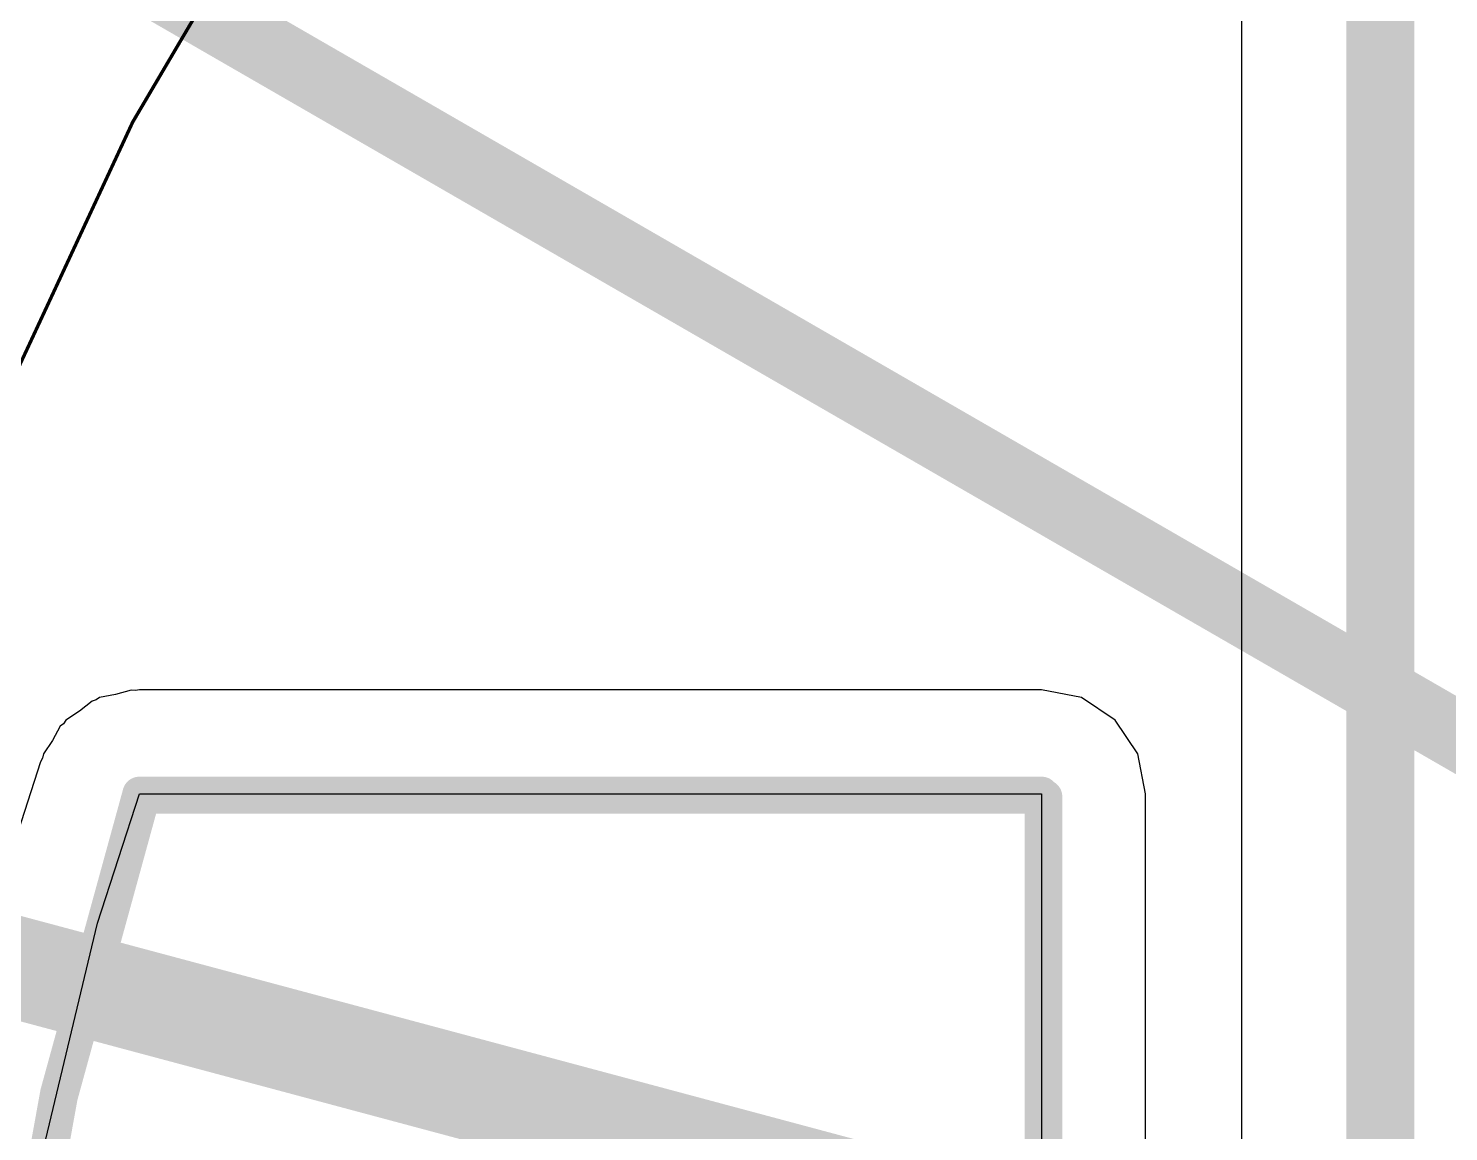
# Model space of a CAD drawing. Header units: inches. Extents: x -7 to 348, y -14 to 159.
# Drawn here: x 23.03 to 28.33, y 22.29 to 26.41 of the extents above; entities that cross this region are included whole.
import ezdxf

# ---------------------------------------------------------------- set-up
doc = ezdxf.new("R2010")
doc.units = ezdxf.units.IN
for name, color, linetype in [('Board Outline', 216, 'Continuous'), ('Bottom Layer', 5, 'Continuous'), ('Dimension', 6, 'Continuous'), ('Fabrication', 76, 'Continuous'), ('Mechanical 4', 56, 'Continuous'), ('Multi-Layer', 9, 'Continuous'), ('Top Layer', 1, 'Continuous'), ('Top Overlay', 2, 'Continuous')]:
    doc.layers.add(name, color=color, linetype=linetype)

msp = doc.modelspace()

# ---------------------------------------------------------------- linework, layer by layer
at = {"layer": 'Board Outline'}
for points in [[(23.4417, 15.55, 0.127, 0.127, -0.157671), (23.4417, 23.55, 0.127, 0.127, 0)], [(23.4417, 15.55, 0.127, 0.127, -0.157671), (23.4417, 23.55, 0.127, 0.127, 0)], [(23.4417, 15.55, 0.127, 0.127, -0.157671), (23.4417, 23.55, 0.127, 0.127, 0)], [(23.4417, 15.55, 0.127, 0.127, -0.157671), (23.4417, 23.55, 0.127, 0.127, 0)], [(23.4417, 23.55, 0.127, 0.127, 0), (26.811, 23.55, 0.127, 0.127, 0)], [(23.4417, 23.55, 0.127, 0.127, 0), (26.811, 23.55, 0.127, 0.127, 0)], [(23.4417, 23.55, 0.127, 0.127, 0), (26.811, 23.55, 0.127, 0.127, 0)], [(23.4417, 23.55, 0.127, 0.127, 0), (26.811, 23.55, 0.127, 0.127, 0)], [(26.811, 15.55, 0.127, 0.127, 0), (26.811, 23.55, 0.127, 0.127, 0)], [(26.811, 15.55, 0.127, 0.127, 0), (26.811, 23.55, 0.127, 0.127, 0)], [(26.811, 15.55, 0.127, 0.127, 0), (26.811, 23.55, 0.127, 0.127, 0)], [(26.811, 15.55, 0.127, 0.127, 0), (26.811, 23.55, 0.127, 0.127, 0)], [(23.4555, 15.5385, 0.127, 0.127, -0.157671), (23.4555, 23.5385, 0.127, 0.127, 0)], [(23.4555, 15.5385, 0.127, 0.127, -0.157671), (23.4555, 23.5385, 0.127, 0.127, 0)], [(23.4555, 15.5385, 0.127, 0.127, -0.157671), (23.4555, 23.5385, 0.127, 0.127, 0)], [(23.4555, 15.5385, 0.127, 0.127, -0.157671), (23.4555, 23.5385, 0.127, 0.127, 0)], [(23.4555, 23.5385, 0.127, 0.127, 0), (26.8248, 23.5385, 0.127, 0.127, 0)], [(23.4555, 23.5385, 0.127, 0.127, 0), (26.8248, 23.5385, 0.127, 0.127, 0)], [(23.4555, 23.5385, 0.127, 0.127, 0), (26.8248, 23.5385, 0.127, 0.127, 0)], [(23.4555, 23.5385, 0.127, 0.127, 0), (26.8248, 23.5385, 0.127, 0.127, 0)], [(26.8248, 15.5385, 0.127, 0.127, 0), (26.8248, 23.5385, 0.127, 0.127, 0)], [(26.8248, 15.5385, 0.127, 0.127, 0), (26.8248, 23.5385, 0.127, 0.127, 0)], [(26.8248, 15.5385, 0.127, 0.127, 0), (26.8248, 23.5385, 0.127, 0.127, 0)], [(26.8248, 15.5385, 0.127, 0.127, 0), (26.8248, 23.5385, 0.127, 0.127, 0)]]:
    msp.add_lwpolyline(points, format="xyseb", dxfattribs=at)
for points in [[(23.4099, 23.55, 0.0635, 0.0635, 1), (23.4734, 23.55, 0.0635, 0.0635, 1)], [(23.4099, 23.55, 0.0635, 0.0635, 1), (23.4734, 23.55, 0.0635, 0.0635, 1)], [(23.4099, 23.55, 0.0635, 0.0635, 1), (23.4734, 23.55, 0.0635, 0.0635, 1)], [(23.4099, 23.55, 0.0635, 0.0635, 1), (23.4734, 23.55, 0.0635, 0.0635, 1)], [(23.4099, 23.55, 0.0635, 0.0635, 1), (23.4734, 23.55, 0.0635, 0.0635, 1)], [(23.4099, 23.55, 0.0635, 0.0635, 1), (23.4734, 23.55, 0.0635, 0.0635, 1)], [(23.4099, 23.55, 0.0635, 0.0635, 1), (23.4734, 23.55, 0.0635, 0.0635, 1)], [(23.4099, 23.55, 0.0635, 0.0635, 1), (23.4734, 23.55, 0.0635, 0.0635, 1)], [(26.7793, 23.55, 0.0635, 0.0635, 1), (26.8428, 23.55, 0.0635, 0.0635, 1)], [(26.7793, 23.55, 0.0635, 0.0635, 1), (26.8428, 23.55, 0.0635, 0.0635, 1)], [(26.7793, 23.55, 0.0635, 0.0635, 1), (26.8428, 23.55, 0.0635, 0.0635, 1)], [(26.7793, 23.55, 0.0635, 0.0635, 1), (26.8428, 23.55, 0.0635, 0.0635, 1)], [(26.7793, 23.55, 0.0635, 0.0635, 1), (26.8428, 23.55, 0.0635, 0.0635, 1)], [(26.7793, 23.55, 0.0635, 0.0635, 1), (26.8428, 23.55, 0.0635, 0.0635, 1)], [(26.7793, 23.55, 0.0635, 0.0635, 1), (26.8428, 23.55, 0.0635, 0.0635, 1)], [(26.7793, 23.55, 0.0635, 0.0635, 1), (26.8428, 23.55, 0.0635, 0.0635, 1)], [(23.4237, 23.5385, 0.0635, 0.0635, 1), (23.4872, 23.5385, 0.0635, 0.0635, 1)], [(23.4237, 23.5385, 0.0635, 0.0635, 1), (23.4872, 23.5385, 0.0635, 0.0635, 1)], [(23.4237, 23.5385, 0.0635, 0.0635, 1), (23.4872, 23.5385, 0.0635, 0.0635, 1)], [(23.4237, 23.5385, 0.0635, 0.0635, 1), (23.4872, 23.5385, 0.0635, 0.0635, 1)], [(23.4237, 23.5385, 0.0635, 0.0635, 1), (23.4872, 23.5385, 0.0635, 0.0635, 1)], [(23.4237, 23.5385, 0.0635, 0.0635, 1), (23.4872, 23.5385, 0.0635, 0.0635, 1)], [(23.4237, 23.5385, 0.0635, 0.0635, 1), (23.4872, 23.5385, 0.0635, 0.0635, 1)], [(23.4237, 23.5385, 0.0635, 0.0635, 1), (23.4872, 23.5385, 0.0635, 0.0635, 1)], [(26.7931, 23.5385, 0.0635, 0.0635, 1), (26.8566, 23.5385, 0.0635, 0.0635, 1)], [(26.7931, 23.5385, 0.0635, 0.0635, 1), (26.8566, 23.5385, 0.0635, 0.0635, 1)], [(26.7931, 23.5385, 0.0635, 0.0635, 1), (26.8566, 23.5385, 0.0635, 0.0635, 1)], [(26.7931, 23.5385, 0.0635, 0.0635, 1), (26.8566, 23.5385, 0.0635, 0.0635, 1)], [(26.7931, 23.5385, 0.0635, 0.0635, 1), (26.8566, 23.5385, 0.0635, 0.0635, 1)], [(26.7931, 23.5385, 0.0635, 0.0635, 1), (26.8566, 23.5385, 0.0635, 0.0635, 1)], [(26.7931, 23.5385, 0.0635, 0.0635, 1), (26.8566, 23.5385, 0.0635, 0.0635, 1)], [(26.7931, 23.5385, 0.0635, 0.0635, 1), (26.8566, 23.5385, 0.0635, 0.0635, 1)]]:
    msp.add_lwpolyline(points, format="xyseb", close=True, dxfattribs=at)
at = {"layer": 'Bottom Layer'}
for p, q in [((23.4107, 23.9372), (23.3524, 23.9207)), ((23.4263, 23.9354), (23.4107, 23.9372)), ((23.4417, 23.9384), (23.4263, 23.9354)), ((26.811, 23.9384), (23.4417, 23.9384)), ((26.9597, 23.9088), (26.811, 23.9384)), ((23.2648, 23.8958), (23.2173, 23.8583)), ((23.28, 23.9001), (23.2648, 23.8958)), ((23.293, 23.9088), (23.28, 23.9001)), ((23.3524, 23.9207), (23.293, 23.9088)), ((27.0857, 23.8246), (26.9597, 23.9088)), ((23.167, 23.8246), (23.1583, 23.8116)), ((23.2173, 23.8583), (23.167, 23.8246)), ((27.1699, 23.6986), (27.0857, 23.8246)), ((23.1459, 23.8018), (23.1164, 23.7489)), ((23.1583, 23.8116), (23.1459, 23.8018)), ((23.1164, 23.7489), (23.0828, 23.6986)), ((23.0721, 23.6695), (22.9156, 23.1856)), ((23.0797, 23.6832), (23.0721, 23.6695)), ((23.0828, 23.6986), (23.0797, 23.6832)), ((27.1995, 23.55), (27.1699, 23.6986)), ((27.1995, 15.55), (27.1995, 23.55))]:
    msp.add_line(p, q, dxfattribs=at)
at = {"layer": 'Dimension'}
for points in [[(58.31, 19.467, 0.254, 0.254, 1), (13.31, 19.467, 0.254, 0.254, 1)], [(54.5603, 19.4669, 0.254, 0.254, 1), (17.0603, 19.4669, 0.254, 0.254, 1)]]:
    msp.add_lwpolyline(points, format="xyseb", close=True, dxfattribs=at)
for points in [[(15.0437, 31.4566, 0.254, 0.254, 0), (58.3449, 6.4566, 0.254, 0.254, 0)], [(12.3026, 25.762, 0.381, 0.381, 0), (61.1677, 12.6687, 0.381, 0.381, 0)]]:
    msp.add_lwpolyline(points, format="xyseb", dxfattribs=at)
at = {"layer": 'Fabrication'}
for points in [[(21.8463, 25.0261, 0.0127, 0.0127, -0.366777), (38.9247, 34.2228, 0.0127, 0.0127, 0)], [(21.8463, 25.0261, 0.0127, 0.0127, -0.366777), (38.9247, 34.2228, 0.0127, 0.0127, 0)], [(21.8463, 25.0261, 0.0127, 0.0127, -0.366777), (38.9247, 34.2228, 0.0127, 0.0127, 0)], [(21.8463, 25.0261, 0.0127, 0.0127, -0.366777), (38.9247, 34.2228, 0.0127, 0.0127, 0)], [(22.3945, 23.55, 0.0127, 0.0127, -0.436929), (40.8304, 32.6188, 0.0127, 0.0127, 0)], [(22.3945, 23.55, 0.0127, 0.0127, -0.436929), (40.8304, 32.6188, 0.0127, 0.0127, 0)], [(53.1935, 31.3327, 0.0127, 0.0127, -1.1671), (15.6751, 13.587, 0.0127, 0.0127, 0)], [(53.1935, 31.3327, 0.0127, 0.0127, -1.1671), (15.6751, 13.587, 0.0127, 0.0127, 0)], [(53.1935, 31.3327, 0.0127, 0.0127, -1.1671), (15.6751, 13.587, 0.0127, 0.0127, 0)], [(53.1935, 31.3327, 0.0127, 0.0127, -1.1671), (15.6751, 13.587, 0.0127, 0.0127, 0)], [(54.5111, 31.1383, 0.0127, 0.0127, -1.205705), (14.1774, 15.55, 0.0127, 0.0127, 0)], [(54.5111, 31.1383, 0.0127, 0.0127, -1.205705), (14.1774, 15.55, 0.0127, 0.0127, 0)], [(46.0676, 30.4948, 0.0127, 0.0127, -1.250986), (21.846, 14.0738, 0.0127, 0.0127, 0)], [(46.0676, 30.4948, 0.0127, 0.0127, -1.250986), (21.846, 14.0738, 0.0127, 0.0127, 0)], [(46.0676, 30.4948, 0.0127, 0.0127, -1.250986), (21.846, 14.0738, 0.0127, 0.0127, 0)], [(46.0676, 30.4948, 0.0127, 0.0127, -1.250986), (21.846, 14.0738, 0.0127, 0.0127, 0)], [(44.8304, 30.2569, 0.0127, 0.0127, -1.342703), (22.3943, 15.55, 0.0127, 0.0127, 0)]]:
    msp.add_lwpolyline(points, format="xyseb", dxfattribs=at)
at = {"layer": 'Mechanical 4'}
for points in [[(50.811, 19.55, 0.0127, 0.0127, 1), (20.811, 19.55, 0.0127, 0.0127, 1)], [(50.811, 19.55, 0.0127, 0.0127, 1), (20.811, 19.55, 0.0127, 0.0127, 1)], [(50.811, 19.55, 0.0127, 0.0127, 1), (20.811, 19.55, 0.0127, 0.0127, 1)], [(50.811, 19.55, 0.0127, 0.0127, 1), (20.811, 19.55, 0.0127, 0.0127, 1)], [(50.8248, 19.5385, 0.0127, 0.0127, 1), (20.8248, 19.5385, 0.0127, 0.0127, 1)], [(50.8248, 19.5385, 0.0127, 0.0127, 1), (20.8248, 19.5385, 0.0127, 0.0127, 1)], [(50.8248, 19.5385, 0.0127, 0.0127, 1), (20.8248, 19.5385, 0.0127, 0.0127, 1)], [(50.8248, 19.5385, 0.0127, 0.0127, 1), (20.8248, 19.5385, 0.0127, 0.0127, 1)]]:
    msp.add_lwpolyline(points, format="xyseb", close=True, dxfattribs=at)
at = {"layer": 'Multi-Layer'}
for p, q in [((23.2852, 23.0661), (23.4417, 23.55)), ((23.4417, 23.55), (23.4417, 23.55)), ((23.4417, 23.55), (26.811, 23.55)), ((26.811, 23.55), (26.811, 15.55)), ((23.0488, 22.077), (23.2852, 23.0661))]:
    msp.add_line(p, q, dxfattribs=at)
at = {"layer": 'Top Layer'}
for p, q in [((27.5579, 30.1954), (27.5579, 17.3034)), ((23.4107, 23.9372), (23.3524, 23.9207)), ((23.4263, 23.9354), (23.4107, 23.9372)), ((23.4417, 23.9384), (23.4263, 23.9354)), ((26.811, 23.9384), (23.4417, 23.9384)), ((26.9597, 23.9088), (26.811, 23.9384)), ((23.2648, 23.8958), (23.2173, 23.8583)), ((23.28, 23.9001), (23.2648, 23.8958)), ((23.293, 23.9088), (23.28, 23.9001)), ((23.3524, 23.9207), (23.293, 23.9088)), ((27.0857, 23.8246), (26.9597, 23.9088)), ((23.167, 23.8246), (23.1583, 23.8116)), ((23.2173, 23.8583), (23.167, 23.8246)), ((27.1699, 23.6986), (27.0857, 23.8246)), ((23.1459, 23.8018), (23.1164, 23.7489)), ((23.1583, 23.8116), (23.1459, 23.8018)), ((23.1164, 23.7489), (23.0828, 23.6986)), ((23.0721, 23.6695), (22.9156, 23.1856)), ((23.0797, 23.6832), (23.0721, 23.6695)), ((23.0828, 23.6986), (23.0797, 23.6832)), ((27.1995, 23.55), (27.1699, 23.6986)), ((27.1995, 15.55), (27.1995, 23.55))]:
    msp.add_line(p, q, dxfattribs=at)
for points in [[(23.9597, 38.6755, 2.032, 2.032, -0.53877), (58.0622, 22.8854, 2.032, 2.032, 0)], [(28.0758, 17.3034, 0.254, 0.254, 0), (28.0758, 30.1961, 0.254, 0.254, 0)]]:
    msp.add_lwpolyline(points, format="xyseb", dxfattribs=at)
at = {"layer": 'Top Overlay'}
msp.add_lwpolyline([(50.8104, 19.4669, 0.254, 0.254, 1), (20.8103, 19.4669, 0.254, 0.254, 1)], format="xyseb", close=True, dxfattribs=at)

doc.saveas('drawing.dxf')
